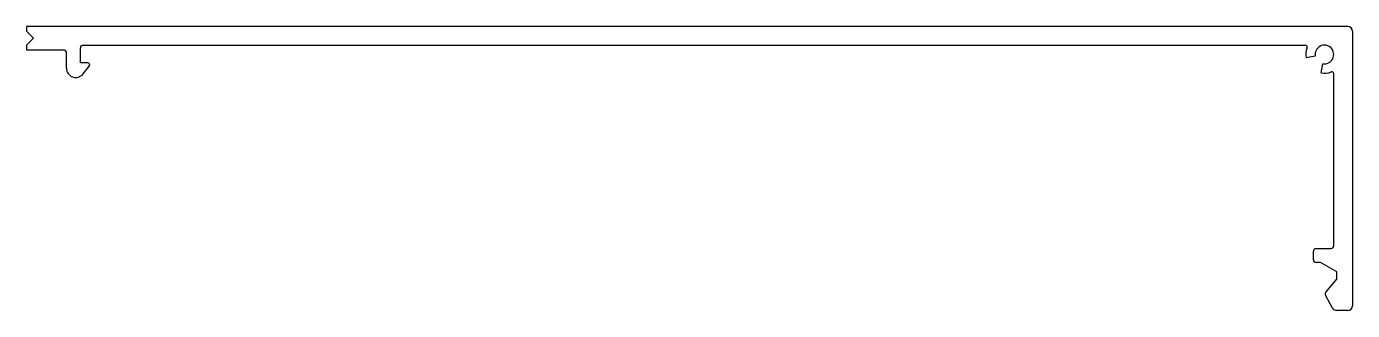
# Model space of a CAD drawing. Extents: x 1347 to 1488, y 247 to 278.
import ezdxf

# ---------------------------------------------------------------- set-up
doc = ezdxf.new("R2010")
doc.units = 0
doc.layers.get('0').update_dxf_attribs({"linetype": 'CONTINUOUS'})

msp = doc.modelspace()

# ---------------------------------------------------------------- linework, layer by layer
for p, q in [((1487.91, 277.86), (1346.51, 277.86)), ((1346.51, 277.86), (1346.51, 277.36)), ((1346.51, 277.36), (1347.26, 276.61)), ((1488.41, 277.36), (1488.41, 247.96)), ((1346.51, 275.86), (1347.26, 276.61)), ((1346.51, 275.86), (1346.51, 275.36)), ((1346.51, 275.36), (1350.47, 275.36)), ((1352.27, 273.96), (1352.27, 275.56)), ((1352.57, 275.86), (1483.36, 275.86)), ((1350.77, 273.4), (1350.77, 275.06)), ((1353.07, 273.96), (1352.27, 273.96)), ((1484.43, 274.68), (1483.44, 274.51)), ((1352.56, 272.78), (1353.23, 273.64)), ((1485.07, 272.89), (1485.24, 273.87)), ((1486.41, 254.39), (1486.41, 272.81)), ((1484.53, 254.09), (1486.11, 254.09)), ((1484.23, 252.89), (1484.23, 253.79)), ((1485, 252.59), (1484.53, 252.59)), ((1486.73, 251.59), (1485, 252.59)), ((1486.73, 250.81), (1486.73, 251.59)), ((1485.56, 249.42), (1486.73, 250.81)), ((1486.28, 247.72), (1485.52, 249.09)), ((1487.91, 247.46), (1486.72, 247.46))]:
    msp.add_line(p, q)
for centre, radius, start, end in [((1487.91, 277.36), 0.5, 0, 90), ((1350.47, 275.06), 0.3, 0, 90), ((1352.57, 275.56), 0.3, 90, 180), ((1483.36, 275.66), 0.2, 338.6763, 90), ((1485.41, 274.86), 2, 158.6763, 190), ((1485.41, 274.86), 1, 260, 190), ((1353.07, 273.76), 0.2, 321.7681, 90), ((1351.77, 273.4), 1, 180, 321.7681), ((1485.41, 274.86), 2, 260, 291.3237), ((1486.21, 272.81), 0.2, 0, 111.3237), ((1484.53, 253.79), 0.3, 90, 180), ((1486.11, 254.39), 0.3, 270, 0), ((1484.53, 252.89), 0.3, 180, 270), ((1485.79, 249.23), 0.3, 140, 208.9436), ((1486.72, 247.96), 0.5, 208.9436, 270), ((1487.91, 247.96), 0.5, 270, 0)]:
    msp.add_arc(centre, radius, start, end)

doc.saveas('drawing.dxf')
